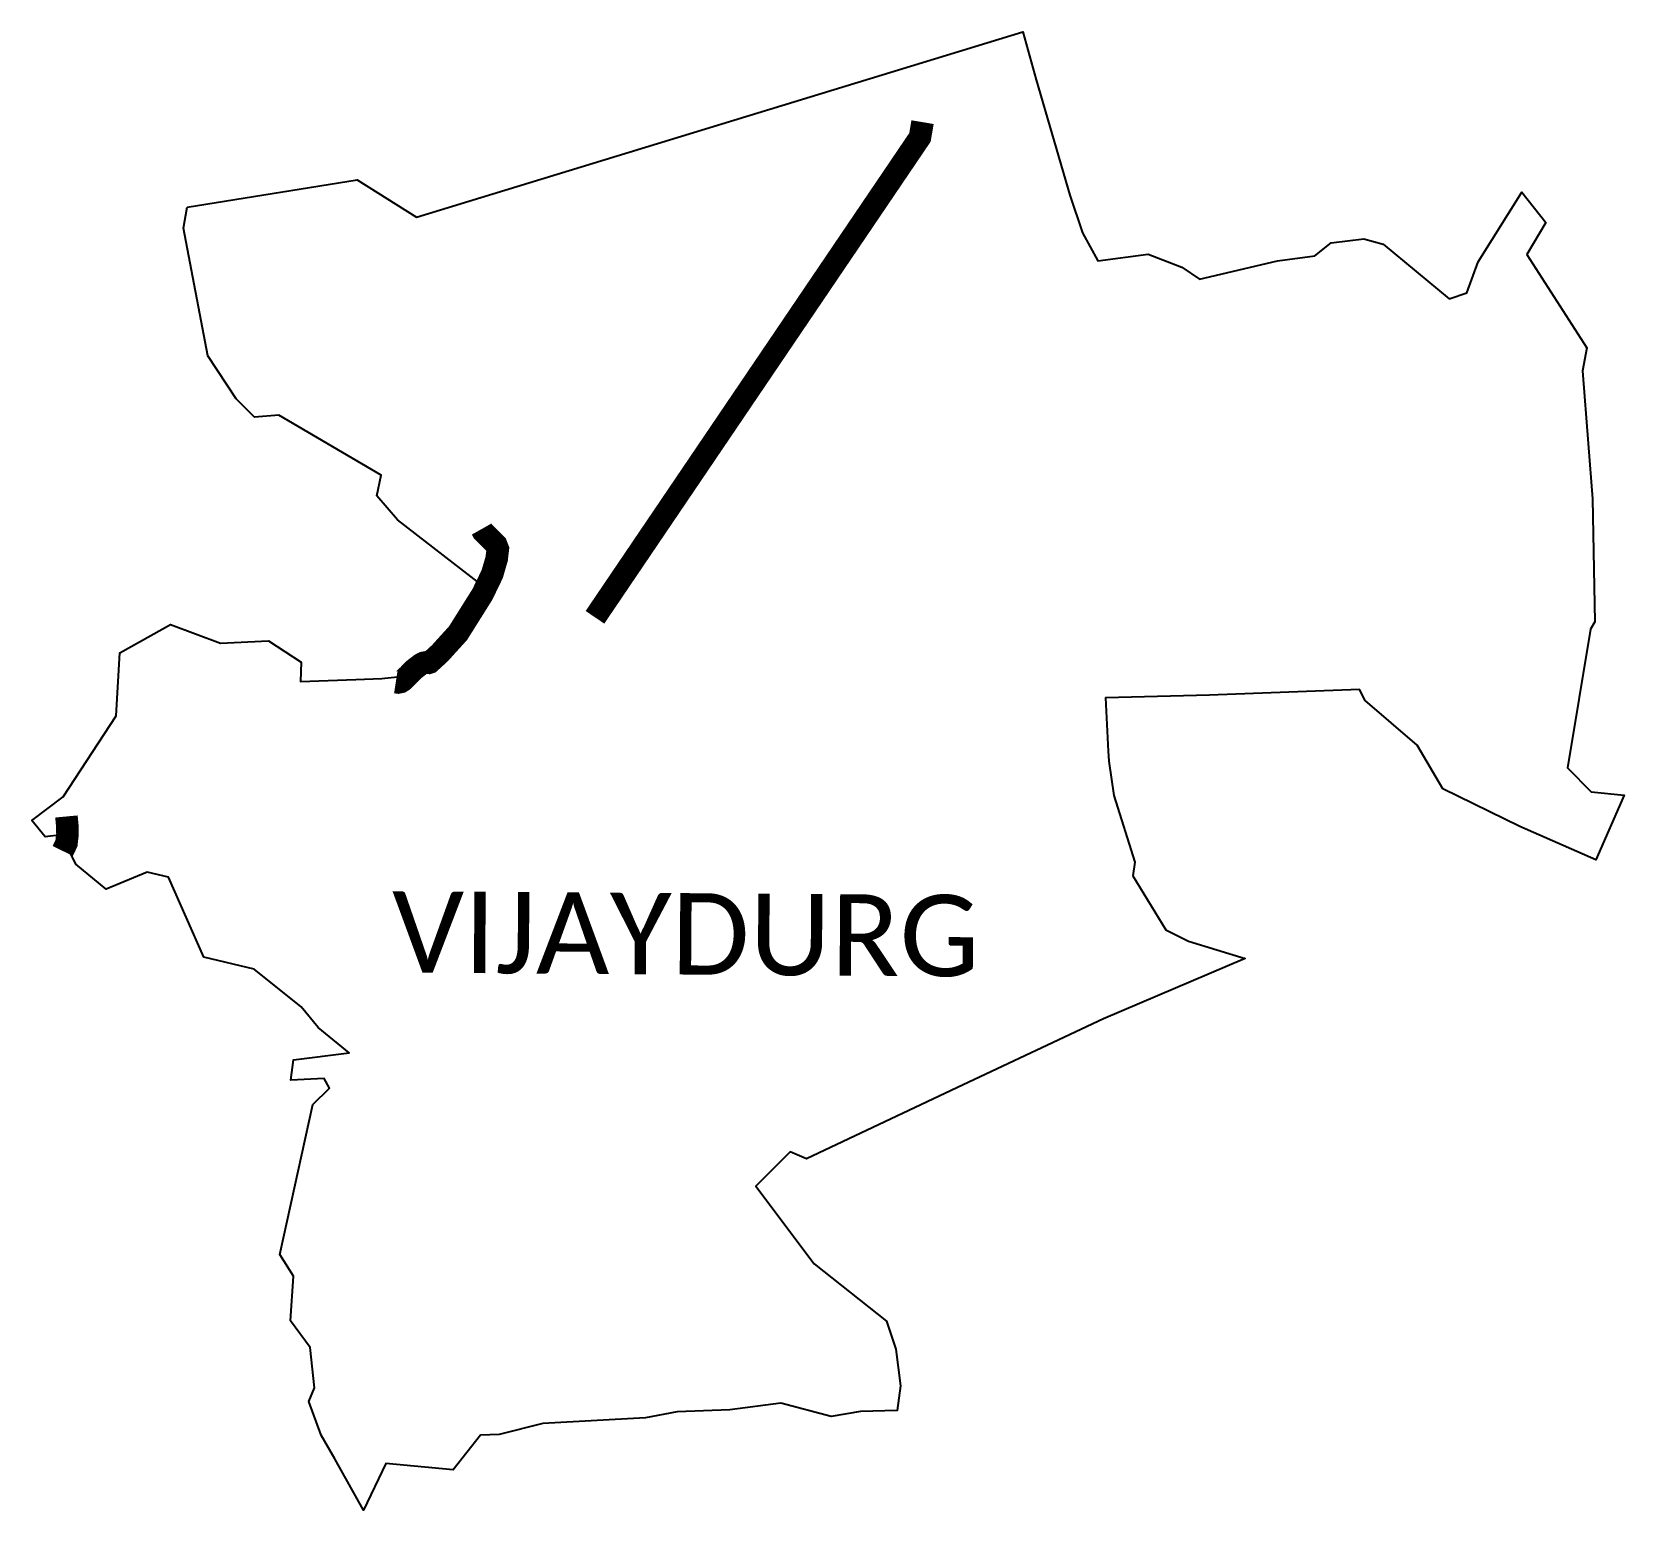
# Model space of a CAD drawing. Header units: metres. Extents: x 321187 to 324716, y 1829363 to 1832639.
import ezdxf

# ---------------------------------------------------------------- set-up
doc = ezdxf.new("R2010")
doc.units = ezdxf.units.M
for name, color, linetype in [('UNPROTECTED', 130, 'Continuous'), ('UNPROTECTED DUE TO CREEK', 150, 'Continuous'), ('village', 3, 'Continuous'), ('VILLAGE NAME', 250, 'Continuous')]:
    doc.layers.add(name, color=color, linetype=linetype)

msp = doc.modelspace()

# ---------------------------------------------------------------- linework, layer by layer
at = {"color": 3}
for points in [[(321531.2, 1832250.6), (321907.8, 1832310.9), (322039.7, 1832228.2), (323383.6, 1832639.1), (323412.8, 1832532.5)], [(323487.4, 1832277.4), (323515.2, 1832193.6), (323549.7, 1832131.4), (323661.1, 1832146.5), (323735.8, 1832117.7), (323775.1, 1832090.7), (323947.4, 1832131.4), (324030.6, 1832142.8), (324067, 1832171.9), (324139.1, 1832180.4), (324181.7, 1832168.4), (324328.4, 1832047.7), (324367.5, 1832060.5), (324392.2, 1832129.7), (324489.3, 1832284.1), (324542.3, 1832216.3), (324500, 1832145.6), (324633.4, 1831938.6), (324623.7, 1831888.2), (324636.3, 1831726.9), (324646, 1831604.2), (324651.3, 1831331.9), (324641.7, 1831315.4), (324590.1, 1831008.1), (324642.9, 1830955.2), (324716, 1830947.3), (324653.5, 1830804.5), (324484.9, 1830877.8), (324314, 1830961.8), (324257.3, 1831058), (324141.8, 1831157.2), (324129.6, 1831181.4), (323797.2, 1831168.8), (323566.5, 1831163.5), (323572.6, 1831044.8), (323573.7, 1831022.7), (323585.2, 1830946.5), (323631.8, 1830798.9), (323627.2, 1830769), (323700.2, 1830648.9), (323750.6, 1830623.7), (323876.4, 1830585.5), (323561.8, 1830451.9), (323250.9, 1830305.3), (322903.6, 1830141.5), (322867.5, 1830157), (322791.2, 1830081.1), (322921.1, 1829909), (323080.8, 1829781.7), (323101.8, 1829720), (323112.3, 1829638.8), (323104.9, 1829583.8), (323023.3, 1829581.9), (322958.4, 1829570.5), (322846.7, 1829600.3), (322733.8, 1829585), (322617.4, 1829580.6), (322546.9, 1829567.9), (322319.3, 1829555.4), (322222.7, 1829530.6), (322181.1, 1829529.2), (322120.4, 1829452.7), (321971.3, 1829466.2), (321922.3, 1829363.1), (321858.1, 1829476.6), (321828.5, 1829529), (321801.1, 1829603.8), (321813.5, 1829634.3), (321803.6, 1829723.4), (321760.2, 1829782.3), (321766.5, 1829881.3), (321736.2, 1829929.4), (321809.5, 1830261.8), (321846.7, 1830298.1), (321834.7, 1830320), (321760.7, 1830316.3), (321766.8, 1830361.2), (321890, 1830376.3), (321821.2, 1830432.9), (321784.1, 1830478.1), (321679.4, 1830561.9), (321568.3, 1830588.2), (321489.7, 1830765.5), (321442.8, 1830777.1), (321351.4, 1830739.5), (321284.1, 1830794.7), (321252.7, 1830859.8), (321216.2, 1830855.2), (321186.9, 1830891.1), (321256.7, 1830943.8), (321373.8, 1831123.6), (321381.7, 1831262.8), (321494.5, 1831325.7), (321604.9, 1831284.6), (321711.8, 1831289.3), (321783.9, 1831242), (321782.6, 1831199.7), (321904.9, 1831203.9), (321962.4, 1831206.4), (322032.3, 1831213.2), (322141.1, 1831299.8), (322183.6, 1831413.9), (321997.2, 1831557.5), (321951.9, 1831610.9), (321961.1, 1831657), (321734.1, 1831789.5), (321680.3, 1831785.4), (321639.6, 1831825.8), (321577.2, 1831921.1), (321523.4, 1832204), (321531.2, 1832250.6)]]:
    msp.add_lwpolyline(points, dxfattribs=at)
at = {"layer": 'UNPROTECTED', "const_width": 50, "flags": 128}
msp.add_lwpolyline([(322183.8, 1831537.3), (322186.8, 1831532), (322204.1, 1831514.8), (322215.9, 1831503), (322219.7, 1831493.2), (322217.2, 1831471.7), (322207.3, 1831437.5), (322185.4, 1831392.3), (322131.6, 1831306.6), (322091.4, 1831262.3), (322069.1, 1831241.8), (322066.4, 1831240.9), (322063.4, 1831241.2), (322059.6, 1831241.6), (322055.1, 1831240.8), (322048.9, 1831237.5), (322032.8, 1831225.2), (322022.2, 1831214), (322009.5, 1831201.6), (322004.7, 1831198.5), (321998.8, 1831197.3), (321993.6, 1831198.1)], dxfattribs=at)
at = {"layer": 'UNPROTECTED', "flags": 128}
msp.add_lwpolyline([(321263.6, 1830900.3, 50, 50, 0), (321265.5, 1830880.1, 50, 50, 0), (321265.9, 1830860.6, 50, 50, 0), (321263.6, 1830840.7, 50, 50, 0), (321255.4, 1830823.9, 50, 50, 0)], format="xyseb", dxfattribs=at)
at = {"layer": 'UNPROTECTED DUE TO CREEK', "const_width": 50, "flags": 128}
msp.add_lwpolyline([(322435, 1831341.7), (323155.3, 1832405.3), (323161, 1832439)], dxfattribs=at)
at = {"layer": 'village'}
msp.add_lwpolyline([(323412.8, 1832532.5), (323487.4, 1832277.4)], dxfattribs=at)

# ---------------------------------------------------------------- texts
at = {"layer": 'VILLAGE NAME', "insert": (321985.5, 1830734.8), "char_height": 180.345, "attachment_point": 1, "rotation": 359.6139}
msp.add_mtext_dynamic_manual_height_columns('{\\fCalibri|b0|i0|c0|p34;VIJAYDURG}', width=1115.443, gutter_width=901.7, heights=[0], dxfattribs=at)

doc.saveas('drawing.dxf')
